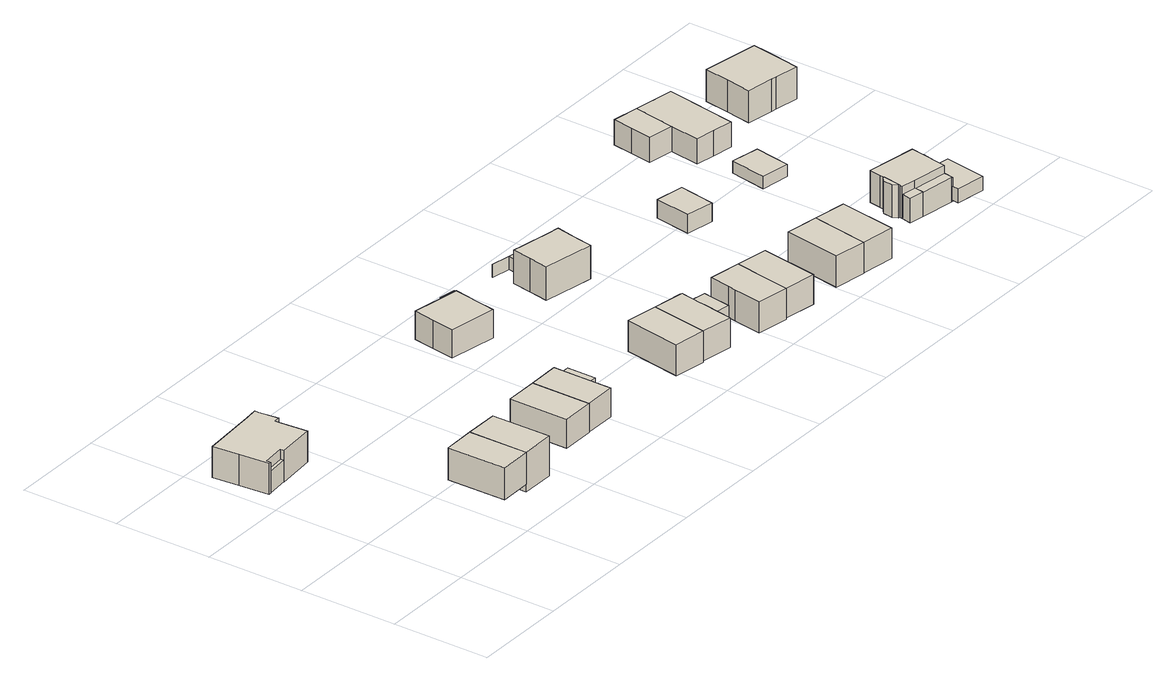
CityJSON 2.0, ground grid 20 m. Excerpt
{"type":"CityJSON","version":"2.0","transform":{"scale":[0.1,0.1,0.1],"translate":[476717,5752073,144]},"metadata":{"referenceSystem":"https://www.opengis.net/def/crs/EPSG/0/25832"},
"CityObjects":{
"building1":{"type":"Building","attributes":{"Gemeindeschluessel":"05754036","function":"31001_1010"},"address":[{"country":"Germany","locality":"Schloß Holte-Stukenbrock","thoroughfareNumber":"50","thoroughfareName":"Forthofstraße"}],"children":["building1-1","building1-2"]},
"building1-1":{"type":"BuildingPart","attributes":{"BezugspunktDach":"2000","measuredHeight":8.84,"storeysAboveGround":1},"parents":["building1"],"geometry":[{"type":"Solid","lod":"1","boundaries":[[[[0,1,2,3,4,5,6,7,8,9,10,11,12,13]],[[14,15,16,17,18,19,20,21,22,23,24,25,26,27]],[[14,27,13,12]],[[15,14,12,11]],[[16,15,11,10]],[[17,16,10,9]],[[18,17,9,8]],[[19,18,8,7]],[[20,19,7,6]],[[21,20,6,5]],[[22,21,5,4]],[[23,22,4,3]],[[24,23,3,2]],[[25,24,2,1]],[[26,25,1,0]],[[27,26,0,13]]]]}]},
"building1-2":{"type":"BuildingPart","attributes":{"BezugspunktDach":"2000","measuredHeight":4.25,"storeysAboveGround":1},"address":[{"country":"Germany","locality":"Schloß Holte-Stukenbrock","thoroughfareNumber":"50","thoroughfareName":"Forthofstraße"}],"parents":["building1"],"geometry":[{"type":"Solid","lod":"1","boundaries":[[[[28,29,30,31]],[[32,33,34,35]],[[32,35,31,30]],[[33,32,30,29]],[[34,33,29,28]],[[35,34,28,31]]]]}]},
"building2":{"type":"Building","attributes":{"Gemeindeschluessel":"05754036","BezugspunktDach":"2000","function":"31001_1010","measuredHeight":9.37},"address":[{"country":"Germany","locality":"Schloß Holte-Stukenbrock","thoroughfareNumber":"4","thoroughfareName":"Am Forthof"}],"geometry":[{"type":"Solid","lod":"1","boundaries":[[[[36,37,38,39]],[[40,41,42,43]],[[40,43,39,38]],[[41,40,38,37]],[[42,41,37,36]],[[43,42,36,39]]]]}]},
"building3":{"type":"Building","attributes":{"Gemeindeschluessel":"05754036","BezugspunktDach":"2000","function":"31001_1010","measuredHeight":10.99},"address":[{"country":"Germany","locality":"Schloß Holte-Stukenbrock","thoroughfareNumber":"4a","thoroughfareName":"Am Forthof"}],"geometry":[{"type":"Solid","lod":"1","boundaries":[[[[44,36,39,45]],[[46,47,48,49]],[[46,49,45,39]],[[47,46,39,36]],[[48,47,36,44]],[[49,48,44,45]]]]}]},
"building4":{"type":"Building","attributes":{"Gemeindeschluessel":"05754036","BezugspunktDach":"2000","function":"31001_1010","measuredHeight":8.49},"address":[{"country":"Germany","locality":"Schloß Holte-Stukenbrock","thoroughfareNumber":"6","thoroughfareName":"Am Forthof"}],"geometry":[{"type":"Solid","lod":"1","boundaries":[[[[50,51,52,53]],[[54,55,56,57]],[[54,57,53,52]],[[55,54,52,51]],[[56,55,51,50]],[[57,56,50,53]]]]}]},
"building5":{"type":"Building","attributes":{"Gemeindeschluessel":"05754036","BezugspunktDach":"2000","function":"31001_1010","measuredHeight":8.48},"address":[{"country":"Germany","locality":"Schloß Holte-Stukenbrock","thoroughfareNumber":"6a","thoroughfareName":"Am Forthof"}],"geometry":[{"type":"Solid","lod":"1","boundaries":[[[[58,59,60,61,50,62,53,63]],[[64,65,66,67,68,69,70,71]],[[64,71,63,53]],[[65,64,53,62]],[[66,65,62,50]],[[67,66,50,61]],[[68,67,61,60]],[[69,68,60,59]],[[70,69,59,58]],[[71,70,58,63]]]]}]},
"building6":{"type":"Building","attributes":{"Gemeindeschluessel":"05754036","BezugspunktDach":"2000","function":"31001_2463","measuredHeight":2.55},"address":[{"country":"Germany","locality":"Schloß Holte-Stukenbrock","thoroughfareNumber":"6a","thoroughfareName":"Am Forthof"}],"geometry":[{"type":"Solid","lod":"1","boundaries":[[[[72,73,74,75,76,77]],[[78,69,68,67,79,80]],[[78,80,77,76]],[[69,78,76,75]],[[68,69,75,74]],[[67,68,74,73]],[[79,67,73,72]],[[80,79,72,77]]]]}]},
"building7":{"type":"Building","attributes":{"Gemeindeschluessel":"05754036","BezugspunktDach":"2000","function":"31001_1010","measuredHeight":7.67},"address":[{"country":"Germany","locality":"Schloß Holte-Stukenbrock","thoroughfareNumber":"3","thoroughfareName":"Am Forthof"}],"geometry":[{"type":"Solid","lod":"1","boundaries":[[[[81,82,83,84,85,86,87,88]],[[89,90,91,92,93,94,95,96]],[[89,96,88,87]],[[90,89,87,86]],[[91,90,86,85]],[[92,91,85,84]],[[93,92,84,83]],[[94,93,83,82]],[[95,94,82,81]],[[96,95,81,88]]]]}]},
"building8":{"type":"Building","attributes":{"Gemeindeschluessel":"05754036","BezugspunktDach":"2000","function":"31001_1010","measuredHeight":8.85},"address":[{"country":"Germany","locality":"Schloß Holte-Stukenbrock","thoroughfareNumber":"14","thoroughfareName":"Am Forthof"}],"geometry":[{"type":"Solid","lod":"1","boundaries":[[[[97,98,99,100]],[[101,102,103,104]],[[101,104,100,99]],[[102,101,99,98]],[[103,102,98,97]],[[104,103,97,100]]]]}]},
"building9":{"type":"Building","attributes":{"Gemeindeschluessel":"05754036","BezugspunktDach":"2000","function":"51009_1610","measuredHeight":2.69},"address":[{"country":"Germany"}],"geometry":[{"type":"Solid","lod":"1","boundaries":[[[[105,106,107,108]],[[109,96,95,110]],[[109,110,108,107]],[[96,109,107,106]],[[95,96,106,105]],[[110,95,105,108]]]]}]},
"building10":{"type":"Building","attributes":{"Gemeindeschluessel":"05754036","BezugspunktDach":"2000","function":"31001_2463","measuredHeight":2.7},"address":[{"country":"Germany","locality":"Schloß Holte-Stukenbrock","thoroughfareNumber":"3","thoroughfareName":"Am Forthof"}],"geometry":[{"type":"Solid","lod":"1","boundaries":[[[[111,112,113,114,115,116]],[[117,118,119,120,121,122]],[[117,122,116,115]],[[118,117,115,114]],[[119,118,114,113]],[[120,119,113,112]],[[121,120,112,111]],[[122,121,111,116]]]]}]},
"building11":{"type":"Building","attributes":{"Gemeindeschluessel":"05754036","BezugspunktDach":"2000","function":"31001_1010","measuredHeight":8.58},"address":[{"country":"Germany","locality":"Schloß Holte-Stukenbrock","thoroughfareNumber":"14a","thoroughfareName":"Am Forthof"}],"geometry":[{"type":"Solid","lod":"1","boundaries":[[[[123,124,125,126,100,127,99,128,129]],[[130,131,132,133,134,135,136,137,138]],[[130,138,129,128]],[[131,130,128,99]],[[132,131,99,127]],[[133,132,127,100]],[[134,133,100,126]],[[135,134,126,125]],[[136,135,125,124]],[[137,136,124,123]],[[138,137,123,129]]]]}]},
"building12":{"type":"Building","attributes":{"Gemeindeschluessel":"05754036","BezugspunktDach":"2000","function":"31001_2463","measuredHeight":2.46},"address":[{"country":"Germany","locality":"Schloß Holte-Stukenbrock","thoroughfareNumber":"14a","thoroughfareName":"Am Forthof"}],"geometry":[{"type":"Solid","lod":"1","boundaries":[[[[139,140,141,142,143,144,145,146]],[[147,136,135,134,148,149,150,151]],[[147,151,146,145]],[[136,147,145,144]],[[135,136,144,143]],[[134,135,143,142]],[[148,134,142,141]],[[149,148,141,140]],[[150,149,140,139]],[[151,150,139,146]]]]}]},
"building13":{"type":"Building","attributes":{"Gemeindeschluessel":"05754036","BezugspunktDach":"2000","function":"31001_2463","measuredHeight":2.44},"address":[{"country":"Germany","locality":"Schloß Holte-Stukenbrock","thoroughfareNumber":"16","thoroughfareName":"Am Forthof"}],"geometry":[{"type":"Solid","lod":"1","boundaries":[[[[152,139,146,153,154]],[[155,151,150,156,157]],[[155,157,154,153]],[[151,155,153,146]],[[150,151,146,139]],[[156,150,139,152]],[[157,156,152,154]]]]}]},
"building14":{"type":"Building","attributes":{"Gemeindeschluessel":"05754036","BezugspunktDach":"2000","function":"31001_1010","measuredHeight":8.86},"address":[{"country":"Germany","locality":"Schloß Holte-Stukenbrock","thoroughfareNumber":"16","thoroughfareName":"Am Forthof"}],"geometry":[{"type":"Solid","lod":"1","boundaries":[[[[158,159,160,161,162,163,164]],[[165,166,167,155,157,168,169]],[[165,169,164,163]],[[166,165,163,162]],[[167,166,162,161]],[[155,167,161,160]],[[157,155,160,159]],[[168,157,159,158]],[[169,168,158,164]]]]}]},
"building15":{"type":"Building","attributes":{"Gemeindeschluessel":"05754036","BezugspunktDach":"2000","function":"31001_1010","measuredHeight":9.05},"address":[{"country":"Germany","locality":"Schloß Holte-Stukenbrock","thoroughfareNumber":"5","thoroughfareName":"Am Forthof"}],"geometry":[{"type":"Solid","lod":"1","boundaries":[[[[170,171,172,173,174,175,176,177]],[[178,179,180,181,182,183,184,185]],[[178,185,177,176]],[[179,178,176,175]],[[180,179,175,174]],[[181,180,174,173]],[[182,181,173,172]],[[183,182,172,171]],[[184,183,171,170]],[[185,184,170,177]]]]}]},
"building16":{"type":"Building","attributes":{"Gemeindeschluessel":"05754036","BezugspunktDach":"2000","function":"31001_2463","measuredHeight":2.59},"address":[{"country":"Germany","locality":"Schloß Holte-Stukenbrock","thoroughfareNumber":"5","thoroughfareName":"Am Forthof"}],"geometry":[{"type":"Solid","lod":"1","boundaries":[[[[186,187,188,189,190,191,192]],[[193,194,195,196,197,198,199]],[[193,199,192,191]],[[194,193,191,190]],[[195,194,190,189]],[[196,195,189,188]],[[197,196,188,187]],[[198,197,187,186]],[[199,198,186,192]]]]}]},
"building17":{"type":"Building","attributes":{"Gemeindeschluessel":"05754036","BezugspunktDach":"2000","function":"31001_1010","measuredHeight":8.61},"address":[{"country":"Germany","locality":"Schloß Holte-Stukenbrock","thoroughfareNumber":"16a","thoroughfareName":"Am Forthof"}],"geometry":[{"type":"Solid","lod":"1","boundaries":[[[[158,163,200,201]],[[202,203,204,205]],[[202,205,201,200]],[[203,202,200,163]],[[204,203,163,158]],[[205,204,158,201]]]]}]},
"building18":{"type":"Building","attributes":{"Gemeindeschluessel":"05754036","BezugspunktDach":"2000","function":"31001_1010","measuredHeight":9.08},"address":[{"country":"Germany","locality":"Schloß Holte-Stukenbrock","thoroughfareNumber":"18","thoroughfareName":"Am Forthof"}],"geometry":[{"type":"Solid","lod":"1","boundaries":[[[[206,207,208,209]],[[210,211,212,213]],[[210,213,209,208]],[[211,210,208,207]],[[212,211,207,206]],[[213,212,206,209]]]]}]},
"building19":{"type":"Building","attributes":{"Gemeindeschluessel":"05754036","BezugspunktDach":"2000","function":"31001_1010","measuredHeight":9.02},"address":[{"country":"Germany","locality":"Schloß Holte-Stukenbrock","thoroughfareNumber":"18a","thoroughfareName":"Am Forthof"}],"geometry":[{"type":"Solid","lod":"1","boundaries":[[[[209,208,214,215]],[[216,217,218,219]],[[216,219,215,214]],[[217,216,214,208]],[[218,217,208,209]],[[219,218,209,215]]]]}]},
"building20":{"type":"Building","attributes":{"Gemeindeschluessel":"05754036","BezugspunktDach":"2000","function":"51009_1611","measuredHeight":4.66},"address":[{"country":"Germany"}],"geometry":[{"type":"Solid","lod":"1","boundaries":[[[[220,221,222,223]],[[224,225,226,227]],[[224,227,223,222]],[[225,224,222,221]],[[226,225,221,220]],[[227,226,220,223]]]]}]},
"building21":{"type":"Building","attributes":{"Gemeindeschluessel":"05754036","function":"31001_1010"},"address":[{"country":"Germany","locality":"Schloß Holte-Stukenbrock","thoroughfareNumber":"22","thoroughfareName":"Am Forthof"}],"children":["building21-1","building21-2","building21-3","building21-4"]},
"building21-1":{"type":"BuildingPart","attributes":{"BezugspunktDach":"2000","measuredHeight":7.96},"parents":["building21"],"geometry":[{"type":"Solid","lod":"1","boundaries":[[[[228,229,230,231,232,233,234,235,236,237,238,239]],[[240,241,242,243,244,245,246,247,248,249,250,251]],[[240,251,239,238]],[[241,240,238,237]],[[242,241,237,236]],[[243,242,236,235]],[[244,243,235,234]],[[245,244,234,233]],[[246,245,233,232]],[[247,246,232,231]],[[248,247,231,230]],[[249,248,230,229]],[[250,249,229,228]],[[251,250,228,239]]]]}]},
"building21-2":{"type":"BuildingPart","attributes":{"BezugspunktDach":"2000","measuredHeight":4.93},"parents":["building21"],"geometry":[{"type":"Solid","lod":"1","boundaries":[[[[252,253,254,255,256]],[[257,258,259,241,240]],[[257,240,256,255]],[[258,257,255,254]],[[259,258,254,253]],[[241,259,253,252]],[[240,241,252,256]]]]}]},
"building21-3":{"type":"BuildingPart","attributes":{"BezugspunktDach":"2000","measuredHeight":6.61},"address":[{"country":"Germany","locality":"Schloß Holte-Stukenbrock","thoroughfareNumber":"22","thoroughfareName":"Am Forthof"}],"parents":["building21"],"geometry":[{"type":"Solid","lod":"1","boundaries":[[[[260,261,262,263,264,265]],[[243,266,267,268,269,245]],[[243,245,265,264]],[[266,243,264,263]],[[267,266,263,262]],[[268,267,262,261]],[[269,268,261,260]],[[245,269,260,265]]]]}]},
"building21-4":{"type":"BuildingPart","attributes":{"BezugspunktDach":"2000","measuredHeight":4.92},"address":[{"country":"Germany","locality":"Schloß Holte-Stukenbrock","thoroughfareNumber":"22","thoroughfareName":"Am Forthof"}],"parents":["building21"],"geometry":[{"type":"Solid","lod":"1","boundaries":[[[[270,271,272,273]],[[259,274,242,241]],[[259,241,273,272]],[[274,259,272,271]],[[242,274,271,270]],[[241,242,270,273]]]]}]},
"building22":{"type":"Building","attributes":{"Gemeindeschluessel":"05754036","BezugspunktDach":"2000","function":"31001_2463","measuredHeight":2.48},"address":[{"country":"Germany","locality":"Schloß Holte-Stukenbrock","thoroughfareNumber":"9","thoroughfareName":"Am Forthof"}],"geometry":[{"type":"Solid","lod":"1","boundaries":[[[[275,276,277,278]],[[279,280,281,282]],[[279,282,278,277]],[[280,279,277,276]],[[281,280,276,275]],[[282,281,275,278]]]]}]},
"building23":{"type":"Building","attributes":{"Gemeindeschluessel":"05754036","function":"31001_1010"},"address":[{"country":"Germany","locality":"Schloß Holte-Stukenbrock","thoroughfareNumber":"9","thoroughfareName":"Am Forthof"}],"children":["building23-1","building23-2"]},
"building23-1":{"type":"BuildingPart","attributes":{"BezugspunktDach":"2000","measuredHeight":6.79},"parents":["building23"],"geometry":[{"type":"Solid","lod":"1","boundaries":[[[[283,284,285,286,287,288,289]],[[290,291,292,293,294,295,296]],[[290,296,289,288]],[[291,290,288,287]],[[292,291,287,286]],[[293,292,286,285]],[[294,293,285,284]],[[295,294,284,283]],[[296,295,283,289]]]]}]},
"building23-2":{"type":"BuildingPart","attributes":{"BezugspunktDach":"2000","measuredHeight":6.79},"parents":["building23"],"geometry":[{"type":"Solid","lod":"1","boundaries":[[[[297,298,283,289,299]],[[296,295,300,301,302]],[[296,302,299,289]],[[295,296,289,283]],[[300,295,283,298]],[[301,300,298,297]],[[302,301,297,299]]]]}]},
"building24":{"type":"Building","attributes":{"Gemeindeschluessel":"05754036","BezugspunktDach":"2000","function":"31001_2463","measuredHeight":2.82},"address":[{"country":"Germany","locality":"Schloß Holte-Stukenbrock","thoroughfareNumber":"22","thoroughfareName":"Am Forthof"}],"geometry":[{"type":"Solid","lod":"1","boundaries":[[[[303,304,305,306,307,308]],[[309,310,311,312,313,314]],[[309,314,308,307]],[[310,309,307,306]],[[311,310,306,305]],[[312,311,305,304]],[[313,312,304,303]],[[314,313,303,308]]]]}]},
"building25":{"type":"Building","attributes":{"Gemeindeschluessel":"05754036","BezugspunktDach":"2000","function":"31001_1010","measuredHeight":8.58},"address":[{"country":"Germany","locality":"Schloß Holte-Stukenbrock","thoroughfareNumber":"11","thoroughfareName":"Am Forthof"}],"geometry":[{"type":"Solid","lod":"1","boundaries":[[[[315,316,317,318,319,320,321,322,323,324]],[[325,326,327,328,329,330,331,332,333,334]],[[325,334,324,323]],[[326,325,323,322]],[[327,326,322,321]],[[328,327,321,320]],[[329,328,320,319]],[[330,329,319,318]],[[331,330,318,317]],[[332,331,317,316]],[[333,332,316,315]],[[334,333,315,324]]]]}]}
},
"vertices":[
[143,503,84],[155,504,84],[151,545,84],[151,553,84],[123,550,84],[7,541,84],[12,487,84],[17,426,84],[22,426,84],[22,434,84],[68,438,84],[69,430,84],[148,437,84],[143,498,84],[148,437,21],[69,430,21],[68,438,21],[22,434,21],[22,426,21],[17,426,21],[12,487,21],[7,541,21],[123,550,21],[151,553,21],[151,545,21],[155,504,21],[143,503,21],[143,498,21],
[68,438,65],[22,434,65],[22,426,65],[69,430,65],[22,426,22],[22,434,22],[68,438,22],[69,430,22],
[308,202,86],[242,201,86],[243,80,86],[309,81,86],[243,80,21],[242,201,21],[308,202,21],[309,81,21],
[378,202,86],[379,81,86],[309,81,5],[308,202,5],[378,202,5],[379,81,5],
[515,215,83],[448,215,83],[448,93,83],[515,93,83],[448,93,24],[448,215,24],[515,215,24],[515,93,24],
[581,154,83],[581,169,83],[581,216,83],[579,216,83],[515,154,83],[581,93,83],[515,93,25],[515,154,25],[515,215,25],[579,216,25],[581,216,25],[581,169,25],[581,154,25],[581,93,25],
[579,229,50],[579,216,50],[581,216,50],[581,169,50],[640,169,50],[640,229,50],[640,169,25],[579,229,25],[640,229,25],
[693,483,83],[698,511,83],[697,511,83],[598,528,83],[590,483,83],[583,437,83],[682,420,83],[690,465,83],[682,420,26],[583,437,26],[590,483,26],[598,528,26],[697,511,26],[698,511,26],[693,483,26],[690,465,26],
[778,197,92],[758,79,92],[824,68,92],[843,186,92],[824,68,29],[758,79,29],[778,197,29],[843,186,29],
[693,483,53],[690,465,53],[722,459,53],[725,477,53],[722,459,26],[725,477,26],
[703,549,54],[697,511,54],[698,511,54],[693,483,54],[725,477,54],[737,543,54],[725,477,27],[693,483,27],[698,511,27],[697,511,27],[703,549,27],[737,543,27],
[901,129,92],[901,130,92],[909,175,92],[905,176,92],[834,127,92],[889,57,92],[899,116,92],[889,57,32],[824,68,32],[834,127,32],[843,186,32],[905,176,32],[909,175,32],[901,130,32],[901,129,32],[899,116,32],
[947,185,56],[949,197,56],[910,203,56],[905,176,56],[909,175,56],[901,130,56],[937,124,56],[937,126,56],[937,124,32],[910,203,32],[949,197,32],[947,185,32],[937,126,32],
[982,179,56],[972,120,56],[979,163,56],[972,120,32],[982,179,32],[979,163,32],
[1045,152,95],[979,163,95],[972,120,95],[969,104,95],[959,45,95],[1026,34,95],[1035,93,95],[1026,34,32],[959,45,32],[969,104,32],[1045,152,32],[1035,93,32],
[966,484,92],[946,487,92],[877,499,92],[859,503,92],[852,462,92],[845,422,92],[951,403,92],[958,443,92],[951,403,24],[845,422,24],[852,462,24],[859,503,24],[877,499,24],[946,487,24],[966,484,24],[958,443,24],
[883,531,58],[844,538,58],[844,537,58],[883,530,58],[877,499,58],[946,487,58],[951,519,58],[946,487,32],[877,499,32],[883,530,32],[844,537,32],[844,538,32],[883,531,32],[951,519,32],
[1092,23,95],[1111,141,95],[1092,23,35],[1026,34,35],[1045,152,35],[1111,141,35],
[1181,142,99],[1162,24,99],[1229,13,99],[1249,131,99],[1229,13,36],[1162,24,36],[1181,142,36],[1249,131,36],
[1298,2,99],[1317,120,99],[1298,2,37],[1229,13,37],[1249,131,37],[1317,120,37],
[1174,419,74],[1162,345,74],[1220,334,74],[1233,409,74],[1220,334,36],[1162,345,36],[1174,419,36],[1233,409,36],
[1531,101,104],[1531,103,104],[1535,128,104],[1432,145,104],[1428,120,104],[1426,110,104],[1423,91,104],[1420,72,104],[1419,66,104],[1449,61,104],[1522,50,104],[1526,74,104],[1522,50,39],[1449,61,39],[1419,66,39],[1420,72,39],[1423,91,39],[1426,110,39],[1428,120,39],[1432,145,39],[1535,128,39],[1531,103,39],[1531,101,39],[1526,74,39],
[1449,61,88],[1446,41,88],[1517,30,88],[1519,29,88],[1522,50,88],[1519,29,39],[1517,30,39],[1446,41,39],
[1424,111,105],[1415,103,105],[1412,83,105],[1418,73,105],[1420,72,105],[1426,110,105],[1418,73,39],[1412,83,39],[1415,103,39],[1424,111,39],
[1419,66,89],[1415,46,89],[1446,41,89],[1449,61,89],[1415,46,39],
[1374,400,64],[1361,325,64],[1420,315,64],[1432,389,64],[1420,315,39],[1361,325,39],[1374,400,39],[1432,389,39],
[1370,529,92],[1360,467,92],[1401,460,92],[1443,453,92],[1468,601,92],[1426,608,92],[1385,615,92],[1426,608,41],[1468,601,41],[1443,453,41],[1401,460,41],[1360,467,41],[1370,529,41],[1385,615,41],
[1323,581,92],[1316,538,92],[1330,624,92],[1316,538,41],[1323,581,41],[1330,624,41],
[1531,101,71],[1519,29,71],[1517,30,71],[1515,15,71],[1576,5,71],[1590,91,71],[1576,5,43],[1515,15,43],[1517,30,43],[1519,29,43],[1531,101,43],[1590,91,43],
[1648,504,111],[1652,529,111],[1656,556,111],[1540,576,111],[1531,524,111],[1523,472,111],[1579,463,111],[1590,461,111],[1639,452,111],[1645,488,111],[1639,452,46],[1590,461,46],[1579,463,46],[1523,472,46],[1531,524,46],[1540,576,46],[1656,556,46],[1652,529,46],[1648,504,46],[1645,488,46]
]}
